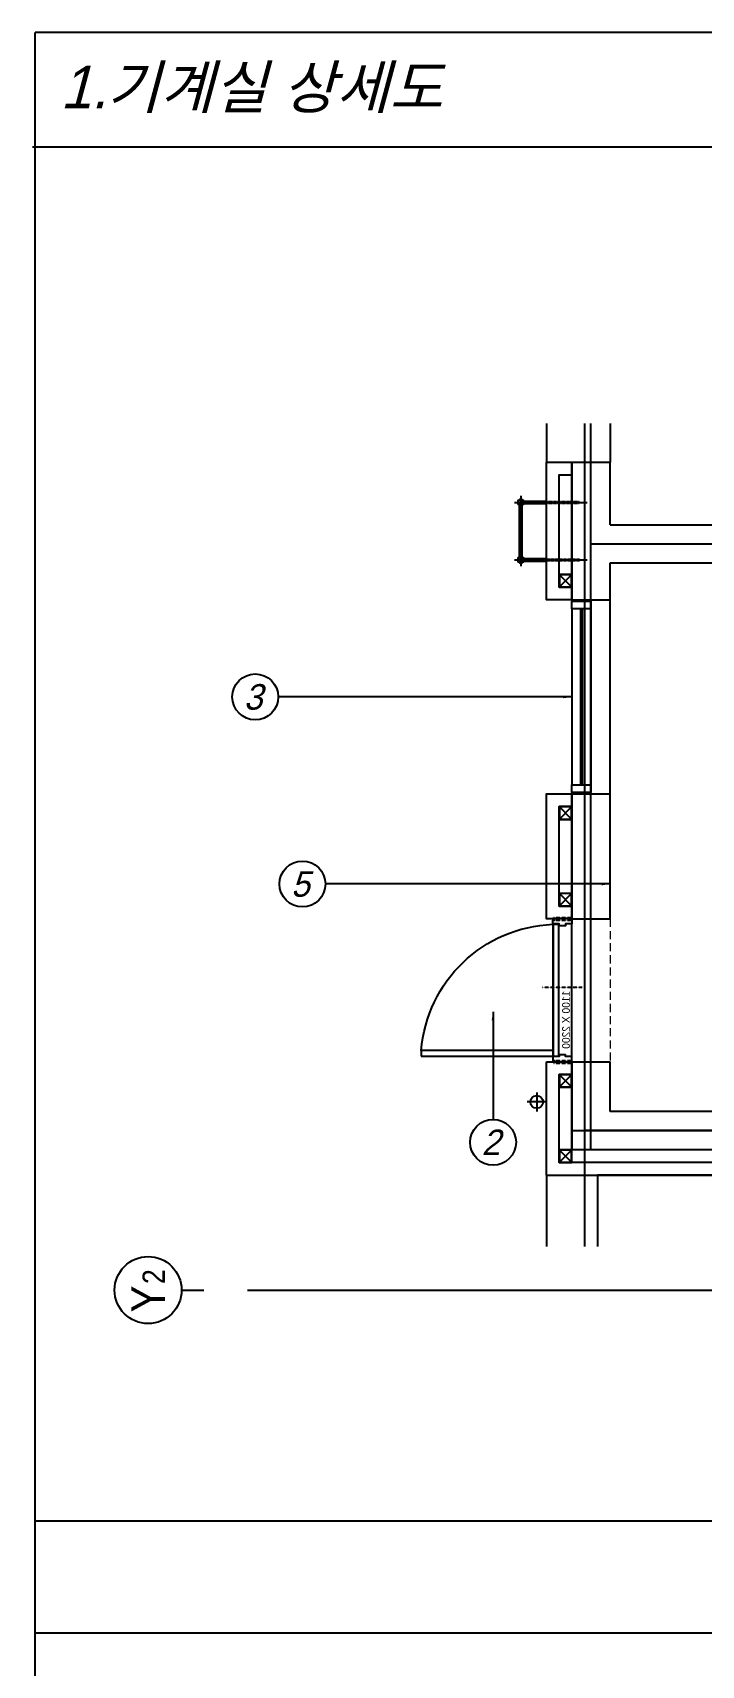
# Model space of a CAD drawing. Header units: millimetres. Extents: x 5544 to 245194, y -610088 to 30375.
# Drawn here: x 140683 to 151171, y 3935 to 29532 of the extents above; entities that cross this region are included whole.
import ezdxf
from ezdxf.enums import TextEntityAlignment as Align
from ezdxf.lldxf.tags import DXFTag

# ---------------------------------------------------------------- set-up
doc = ezdxf.new("R2010")
doc.units = ezdxf.units.MM
for name, pattern in [('DASHED2', [9.525, 6.35, -3.175]), ('옥상층 평면도$0$CEN', [62, 60, -1, 0, -1]), ('옥상층 평면도$0$HID', [2, 1.1, -0.9]), ('옥상층 평면도$0$HIDDEN2', [0.1875, 0.125, -0.0625])]:
    doc.linetypes.add(name, pattern=pattern)
for name, color, linetype in [('0-중심선', 1, 'CENTER'), ('15', 15, 'Continuous'), ('4', 4, 'Continuous'), ('옥상층 평면도$0$A-CEN', 1, '옥상층 평면도$0$CEN'), ('옥상층 평면도$0$A-CODE-DRAIN', 6, 'Continuous'), ('옥상층 평면도$0$A-DOOR', 4, 'Continuous'), ('옥상층 평면도$0$A-DOOR-JAMB', 4, 'Continuous'), ('옥상층 평면도$0$A-DOOR-SILL', 8, 'Continuous'), ('옥상층 평면도$0$A-DOOR-SWING', 8, 'Continuous'), ('옥상층 평면도$0$A-ELE3', 4, 'Continuous'), ('옥상층 평면도$0$A-ELE4', 8, 'Continuous'), ('옥상층 평면도$0$A-FLOR-FLIN-TYP2', 8, 'Continuous'), ('옥상층 평면도$0$A-FLOR-GW', 6, 'Continuous'), ('옥상층 평면도$0$A-FLOR-ROOF', 7, 'Continuous'), ('옥상층 평면도$0$A-FLOR-STUD', 9, 'Continuous'), ('옥상층 평면도$0$A-HID1', 7, '옥상층 평면도$0$HID'), ('옥상층 평면도$0$A-HID2', 9, '옥상층 평면도$0$HID'), ('옥상층 평면도$0$A-LADDER', 6, 'Continuous'), ('옥상층 평면도$0$A-ST-CONC', 2, 'Continuous'), ('옥상층 평면도$0$A-WIN', 4, 'Continuous'), ('옥상층 평면도$0$AA-STL', 6, 'Continuous'), ('옥상층 평면도$0$S_SS4', 6, 'Continuous')]:
    doc.layers.add(name, color=color, linetype=linetype)
doc.layers.add('0-해치', color=8, linetype='Continuous', lineweight=9)
doc.layers.add('BOX', color=20, linetype='Continuous', lineweight=25)
doc.layers.add('옥상층 평면도$0$A-ANNO-NPLT', color=129, linetype='Continuous', plot=False)
doc.styles.add('ROMAND', font='gulim.ttc', dxfattribs={"oblique": 15})
doc.styles.add('돋움체', font='BareunDotum1.ttf')
doc.styles.add('옥상층 평면도$0$SHP-나눔bo', font='BareunDotum1.ttf')
tags = doc.linetypes.add('CENTER', pattern=[2, 1.25, -0.25, 0.25, -0.25]).pattern_tags.tags
tags[10:11] = [DXFTag(74, 4), DXFTag(75, 0), DXFTag(340, '0'), DXFTag(46, 1.0), DXFTag(50, 0.0), DXFTag(44, 0.0), DXFTag(45, 0.0)]
tags[8:9] = [DXFTag(74, 4), DXFTag(75, 0), DXFTag(340, '0'), DXFTag(46, 1.0), DXFTag(50, 0.0), DXFTag(44, 0.0), DXFTag(45, 0.0)]
tags[6:7] = [DXFTag(74, 4), DXFTag(75, 0), DXFTag(340, '0'), DXFTag(46, 1.0), DXFTag(50, 0.0), DXFTag(44, 0.0), DXFTag(45, 0.0)]
tags[4:5] = [DXFTag(74, 4), DXFTag(75, 0), DXFTag(340, '0'), DXFTag(46, 1.0), DXFTag(50, 0.0), DXFTag(44, 0.0), DXFTag(45, 0.0)]
doc.dimstyles.new('DIM-A-002-단면', dxfattribs={"dimscale": 330, "dimtxt": 1, "dimasz": 0.4, "dimexe": 0.2, "dimexo": 0.3, "dimgap": 0.4, "dimtad": 1, "dimdec": 0, "dimtxsty": 'ROMAND', "dimcen": 0, "dimclrd": 15, "dimclre": 15, "dimclrt": 3, "dimadec": 0, "dimazin": 0, "dimtfac": 1, "dimtmove": 0, "dimatfit": 3, "dimfxl": 1, "dimarcsym": 0})

# ---------------------------------------------------------------- blocks, each defined once
blk = doc.blocks.new('옥상층 평면도$0$XREF-PLAN$0$각-100X100')
at = {"layer": '옥상층 평면도$0$A-FLOR-STUD'}
for p, q in [((-47.7, -47.7), (47.7, 47.7)), ((-47.7, 47.7), (47.7, -47.7))]:
    blk.add_line(p, q, dxfattribs=at)
for points in [[(-50, -50), (50, -50), (50, 50), (-50, 50)], [(-47.7, -47.7), (47.7, -47.7), (47.7, 47.7), (-47.7, 47.7)]]:
    blk.add_lwpolyline(points, close=True, dxfattribs=at)
blk = doc.blocks.new('옥상층 평면도$0$G$C9C7A05E9')
at = {"layer": '옥상층 평면도$0$A-WIN'}
for p, q in [((0, 1440, 103000), (0, 60, 103000)), ((69, 1440, 103000), (69, 60, 103000)), ((81, 1440, 103000), (81, 60, 103000)), ((150, 1440, 103000), (150, 60, 103000))]:
    blk.add_line(p, q, dxfattribs=at)
at = {"layer": '옥상층 평면도$0$A-WIN', "elevation": 103000}
for points in [[(150, 1500), (150, 1440), (0, 1440), (0, 1500)], [(150, 60), (150, 0), (0, 0), (0, 60)]]:
    blk.add_lwpolyline(points, close=True, dxfattribs=at)
blk = doc.blocks.new('옥상층 평면도$0$우수홈통1')
at = {"layer": '옥상층 평면도$0$A-CODE-DRAIN', "color": 6}
for p, q in [((-150, 0), (150, 0)), ((0, -150), (0, 150))]:
    blk.add_line(p, q, dxfattribs=at)
blk.add_circle((0, 0), 100, dxfattribs=at)
blk = doc.blocks.new('옥상층 평면도$0$사다리')
at = {"layer": '옥상층 평면도$0$A-ELE3'}
for p, q in [((-10, 23), (-10, 200)), ((10, 23), (10, 200)), ((440, 23), (440, 200)), ((460, 23), (460, 200)), ((22, 11), (428, 11)), ((22, -11), (428, -11))]:
    blk.add_line(p, q, dxfattribs=at)
at = {"layer": '옥상층 평면도$0$A-ELE4'}
for centre in [(0, 0), (450, 0)]:
    blk.add_circle(centre, 21, dxfattribs=at)
at = {"layer": '옥상층 평면도$0$A-HID1'}
blk.add_line((444, 460), (456, 460), dxfattribs=at)
at = {"layer": '옥상층 평면도$0$A-HID2'}
for p, q in [((-6, 460), (6, 460)), ((-6, 24), (-6, 460)), ((6, 24), (6, 460)), ((444, 23), (444, 460)), ((456, 23), (456, 460))]:
    blk.add_line(p, q, dxfattribs=at)
at = {"layer": '옥상층 평면도$0$A-LADDER', "color": 1}
for p, q in [((0, -50), (0, 520)), ((450, -50), (450, 520)), ((500, 0), (-50, 0))]:
    blk.add_line(p, q, dxfattribs=at)
at = {"layer": '옥상층 평면도$0$S_SS4'}
for centre in [(0, 0), (450, 0)]:
    blk.add_circle(centre, 25, dxfattribs=at)
blk = doc.blocks.new('옥상층 평면도$0$A$C0e376f74')
at = {"layer": '옥상층 평면도$0$A-ANNO-NPLT', "linetype": '옥상층 평면도$0$HIDDEN2'}
for p, q in [((-20, 140), (-20, 10)), ((0, 140), (-20, 140)), ((-10, 140), (-10, 10)), ((0, 140), (0, 10)), ((525, 230), (525, -80)), ((1100, 140), (1120, 140)), ((1100, 140), (1100, 10)), ((1110, 140), (1110, 10)), ((1120, 140), (1120, 10)), ((0, 120), (-20, 120)), ((0, 30), (-20, 30)), ((0, 10), (-20, 10)), ((1100, 120), (1120, 120)), ((1100, 30), (1120, 30)), ((1100, 10), (1120, 10))]:
    blk.add_line(p, q, dxfattribs=at)
at = {"layer": '옥상층 평면도$0$A-ANNO-NPLT', "linetype": 'ByBlock'}
blk.add_lwpolyline([(1067, 102), (33, 102), (33, 147), (1067, 147)], close=True, dxfattribs=at)
at = {"layer": '옥상층 평면도$0$A-DOOR', "linetype": 'ByBlock'}
blk.add_lwpolyline([(1067, 1181), (1067, 147), (1022, 147), (1022, 1181)], close=True, dxfattribs=at)
at = {"layer": '옥상층 평면도$0$A-DOOR-JAMB'}
for points in [[(0, 20), (0, 0), (30, 0), (30, 50), (45, 50), (45, 100), (30, 100), (30, 150), (0, 150), (0, 130)], [(1100, 20), (1100, 0), (1070, 0), (1070, 50), (1055, 50), (1055, 100), (1070, 100), (1070, 150), (1100, 150), (1100, 130)]]:
    blk.add_lwpolyline(points, dxfattribs=at)
at = {"layer": '옥상층 평면도$0$A-DOOR-SILL'}
for p, q in [((30, 150), (1070, 150)), ((1070, 0), (30, 0))]:
    blk.add_line(p, q, dxfattribs=at)
at = {"layer": '옥상층 평면도$0$A-DOOR-SWING'}
blk.add_arc((1107, 109), 1075, 94.5299, 177.8035, dxfattribs=at)
at = {"layer": '옥상층 평면도$0$A-ANNO-NPLT', "linetype": 'ByBlock', "style": '옥상층 평면도$0$SHP-나눔bo'}
blk.add_text('1100 X 2200', height=60, dxfattribs=at).set_placement((781, 16), align=Align.CENTER)

msp = doc.modelspace()

# ---------------------------------------------------------------- linework, layer by layer
at = {"elevation": -187.5}
msp.add_lwpolyline([(162240.2, 23404.3), (162240.2, 11618.2), (149540.2, 11618.2)], dxfattribs=at)
at = {"layer": '0-중심선', "ltscale": 600}
msp.add_line((144051.7, 9818.2, 205812.5), (166795.6, 9818.2, 205812.5), dxfattribs=at)
at = {"layer": '0-해치', "linetype": 'DASHED2', "ltscale": 20}
msp.add_line((149740.2, 15638.2, 205812.5), (149740.2, 13398.2, 205812.5), dxfattribs=at)
at = {"layer": '4'}
for p, q in [((202128.5, 29532.5), (140721.4, 29532.5)), ((140721.4, -17651.3), (140721.4, 29532.5)), ((140683.2, 27742.5), (202090.3, 27742.5)), ((140721.4, 6197.9), (202128.5, 6197.9)), ((140721.4, 4442.1), (202128.5, 4442.1))]:
    msp.add_line(p, q, dxfattribs=at)
at = {"layer": 'BOX', "lineweight": -3}
for centre in [(144175.1, 19118.2, 411812.5), (144915.1, 16185.2, 205812.5), (147904.5, 12134.8, -187.5)]:
    msp.add_circle(centre, 360, dxfattribs=at)
at = {"layer": 'Defpoints'}
msp.add_line((143019.4, 9818.2, 205812.5), (143369.4, 9818.2, 205812.5), dxfattribs=at)
msp.add_circle((142494.4, 9818.2, 205812.5), 525, dxfattribs=at)
at = {"layer": '옥상층 평면도$0$A-CEN'}
for p, q in [((149340.2, 23404.3, 205812.5), (149340.2, 10499.1, 205812.5)), ((149440.2, 12018.2, 205812.5), (149440.2, 23404.3, 205812.5)), ((149440.2, 21518.2, 205812.5), (162240.2, 21518.2, 205812.5)), ((149140.2, 12318.2, 205812.5), (162340.2, 12318.2, 205812.5)), ((161540.2, 12318.2, 205812.5), (149340.2, 12318.2, 205812.5))]:
    msp.add_line(p, q, dxfattribs=at)
at = {"layer": '옥상층 평면도$0$A-FLOR-FLIN-TYP2'}
for p, q in [((148740.2, 23404.3, 205812.5), (148740.2, 22798.2, 205812.5)), ((149740.2, 23404.3, 205812.5), (149740.2, 22798.2, 205812.5)), ((149740.2, 17598.2, 205812.5), (149740.2, 20638.2, 205812.5))]:
    msp.add_line(p, q, dxfattribs=at)
at = {"layer": '옥상층 평면도$0$A-FLOR-GW'}
for p, q in [((148740.2, 11618.2, 205812.5), (148740.2, 13398.2, 205812.5)), ((148740.2, 13398.2, 205812.5), (149140.2, 13398.2, 205812.5)), ((148740.2, 11618.2, 205812.5), (162240.2, 11618.2, 205812.5))]:
    msp.add_line(p, q, dxfattribs=at)
at = {"layer": '옥상층 평면도$0$A-FLOR-GW', "elevation": 205812.5}
for points in [[(149140.2, 20638.2), (148740.2, 20638.2), (148740.2, 22798.2), (149140.2, 22798.2)], [(149140.2, 20838.2), (148940.2, 20838.2), (148940.2, 22598.2), (149140.2, 22598.2)], [(149140.2, 15638.2), (148740.2, 15638.2), (148740.2, 17598.2), (149140.2, 17598.2)], [(149140.2, 15838.2), (148940.2, 15838.2), (148940.2, 17398.2), (149140.2, 17398.2)], [(162040.2, 11818.2), (148940.2, 11818.2), (148940.2, 13198.2), (149140.2, 13198.2)]]:
    msp.add_lwpolyline(points, dxfattribs=at)
at = {"layer": '옥상층 평면도$0$A-FLOR-ROOF', "elevation": 205812.5}
for points in [[(148740.2, 11618.2), (148740.2, 10499.1)], [(149540.2, 11618.2), (149540.2, 10499.1)]]:
    msp.add_lwpolyline(points, dxfattribs=at)
at = {"layer": '옥상층 평면도$0$A-ST-CONC'}
for p, q in [((149140.2, 20638.2, 205812.5), (149140.2, 22798.2, 205812.5)), ((149140.2, 22798.2, 411812.5), (149740.2, 22798.2, 411812.5)), ((149740.2, 21818.2, 205812.5), (149740.2, 22798.2, 205812.5)), ((149740.2, 21818.2, 205812.5), (161240.2, 21818.2, 205812.5)), ((149740.2, 20638.2, 205812.5), (149740.2, 21218.2, 205812.5)), ((149740.2, 21218.2, 205812.5), (155320.2, 21218.2, 205812.5)), ((149140.2, 20638.2, 205812.5), (149740.2, 20638.2, 205812.5)), ((149140.2, 15638.2, 205812.5), (149140.2, 17598.2, 205812.5)), ((149140.2, 17598.2, 205812.5), (149740.2, 17598.2, 205812.5)), ((149740.2, 15638.2, 205812.5), (149740.2, 17598.2, 205812.5)), ((149140.2, 15638.2, 205812.5), (149740.2, 15638.2, 205812.5)), ((149140.2, 12018.2, 205812.5), (149140.2, 13398.2, 205812.5)), ((149140.2, 13398.2, 205812.5), (149740.2, 13398.2, 205812.5)), ((149740.2, 12618.2, 205812.5), (149740.2, 13398.2, 205812.5)), ((161240.2, 12618.2, 205812.5), (149740.2, 12618.2, 205812.5)), ((161840.2, 12018.2, 205812.5), (149140.2, 12018.2, 205812.5))]:
    msp.add_line(p, q, dxfattribs=at)
at = {"layer": '옥상층 평면도$0$A-ST-CONC', "elevation": 205812.5}
for points in [[(149140.2, 22798.2), (149140.2, 20638.2)], [(149140.2, 17598.2), (149140.2, 15638.2)], [(149140.2, 13398.2), (149140.2, 12018.2)]]:
    msp.add_lwpolyline(points, dxfattribs=at)

# ---------------------------------------------------------------- block references
at = {"ltscale": 5, "xscale": 2, "yscale": 2, "zscale": 2}
for p in [(149040.2, 20938.2, 205812.5), (149040.2, 17298.2, 205812.5), (149040.2, 15938.2, 205812.5), (149040.2, 13098.2, 205812.5), (149040.2, 11918.2, 205812.5)]:
    msp.add_blockref('옥상층 평면도$0$XREF-PLAN$0$각-100X100', p, dxfattribs=at)
at = {"xscale": 2, "yscale": 2, "zscale": 2}
msp.add_blockref('옥상층 평면도$0$G$C9C7A05E9', (149140.2, 17618.2, 205812.5), dxfattribs=at)
at = {"layer": '옥상층 평면도$0$A-CODE-DRAIN', "rotation": 180}
msp.add_blockref('옥상층 평면도$0$우수홈통1', (148590.2, 12768.2, 205812.5), dxfattribs=at)
at = {"layer": '옥상층 평면도$0$A-DOOR', "xscale": -2, "yscale": 2, "zscale": 2, "rotation": 89.9999999999999}
msp.add_blockref('옥상층 평면도$0$A$C0e376f74', (149140.2, 15618.2, 205812.5), dxfattribs=at)
at = {"layer": '옥상층 평면도$0$AA-STL', "xscale": -2, "yscale": 2, "zscale": 2, "rotation": 269.9999999999999}
msp.add_blockref('옥상층 평면도$0$사다리', (148340.2, 21268.2, 205812.5), dxfattribs=at)

# ---------------------------------------------------------------- texts
at = {"style": 'ROMAND', "oblique": 15}
msp.add_text('1.기계실 상세도', height=667.94, dxfattribs=at).set_placement((141119, 28344.7))
at = {"layer": 'BOX', "style": 'ROMAND', "oblique": 15}
for s, p in [('3', (143995.1, 18918.2, 411812.5)), ('5', (144735.1, 15985.2, 205812.5)), ('2', (147724.5, 11934.8, -187.5))]:
    msp.add_text(s, height=400, dxfattribs=at).set_placement(p)
at = {"layer": 'Defpoints', "style": '돋움체', "width": 0.9}
for s, height, p in [('2', 350, (142581.9, 10029.1, 205812.5)), ('Y', 525, (142494.4, 9679.1, 205812.5))]:
    msp.add_text(s, height=height, rotation=90, dxfattribs=at).set_placement(p, align=Align.MIDDLE_CENTER)

# ---------------------------------------------------------------- leaders
at = {"layer": '15', "ltscale": 600}
for points in [[(149140.2, 19118.2, 411812.5), (144535.1, 19118.2, 411812.5)], [(149740.2, 16185.2, 205812.5), (145275.1, 16185.2, 205812.5)], [(147904.5, 14179.5, -187.5), (147904.5, 12494.8, -187.5)]]:
    msp.add_leader(points, dimstyle='DIM-A-002-단면', dxfattribs=at)

doc.saveas('drawing.dxf')
